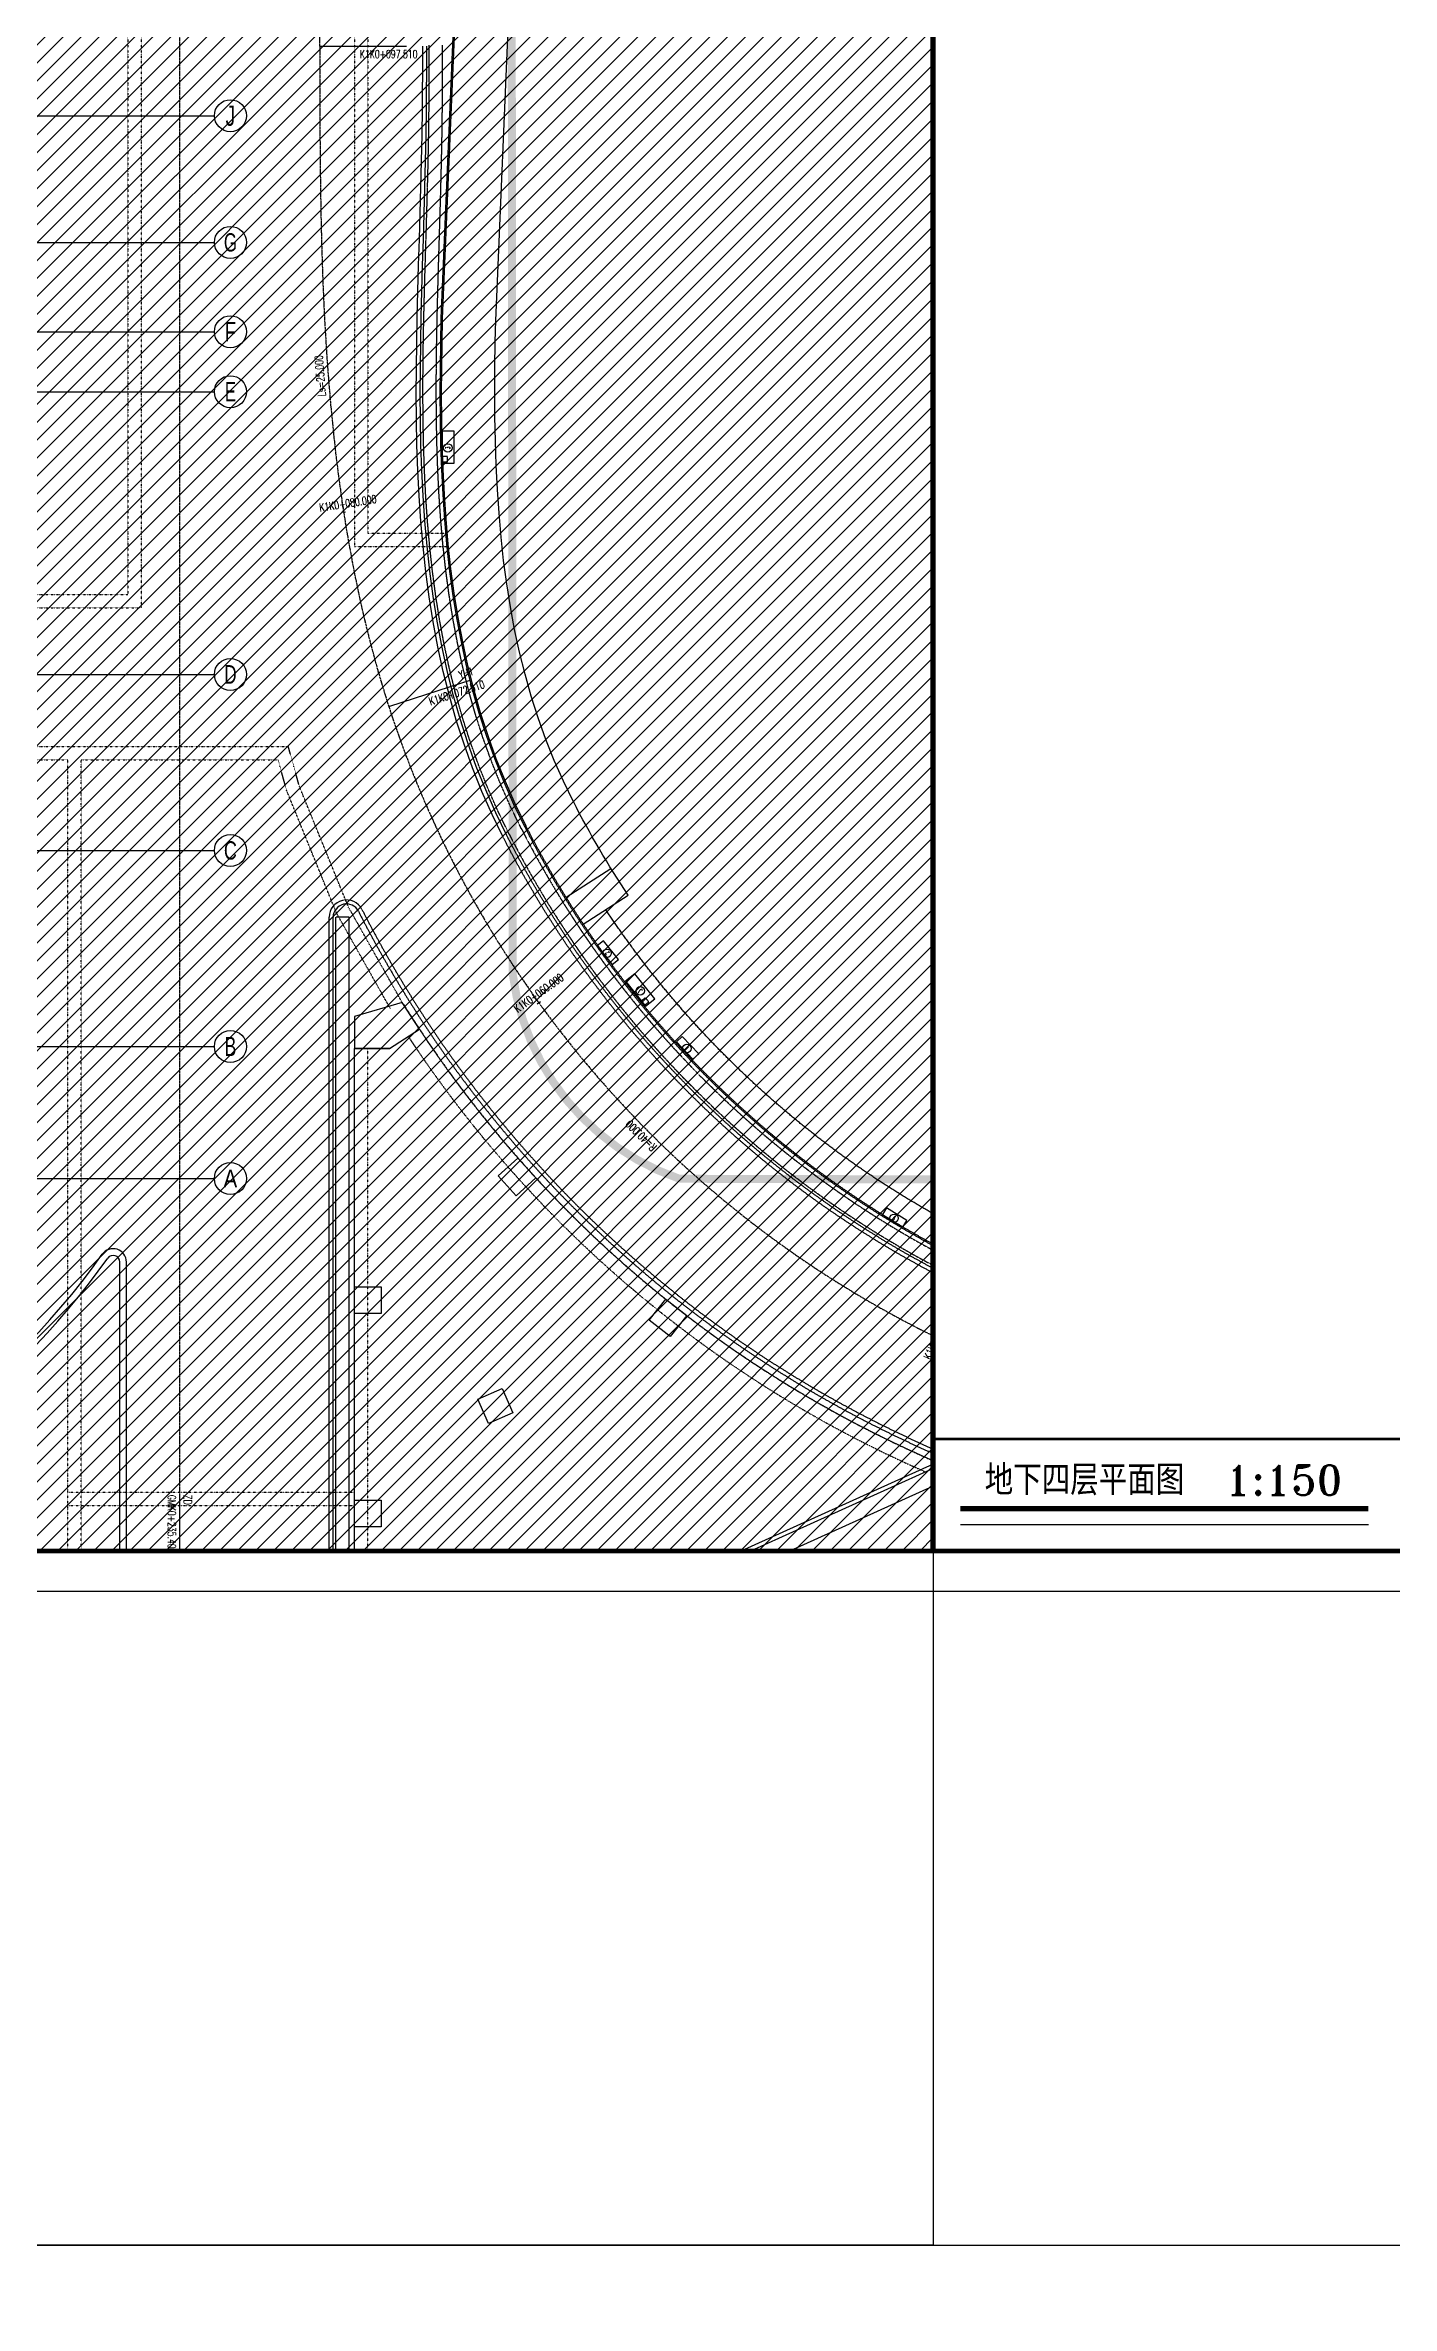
# Model space of a CAD drawing. Extents: x -12047294 to -5625356, y -1456591 to -622873.
# Drawn here: x -5712237 to -5661742, y -795493 to -710731 of the extents above; entities that cross this region are included whole.
import ezdxf
from ezdxf.enums import TextEntityAlignment as Align
from ezdxf.xclip import XClip

# ---------------------------------------------------------------- set-up
doc = ezdxf.new("R2010")
doc.units = 0
doc.header["$LTSCALE"] = 10
doc.header["$MEASUREMENT"] = 0
doc.header["$XCLIPFRAME"] = 2
for name, pattern in [('CONTINOUS', [0]), ('DASH', [0.35, 0.25, -0.1]), ('DASHDOT', [1, 0.5, -0.25, 0, -0.25]), ('DIVIDE2', [0.625, 0.25, -0.125, 0, -0.125, 0, -0.125]), ('DOTE', [2.42, 2, -0.2, 0.02, -0.2])]:
    doc.linetypes.add(name, pattern=pattern)
for name, color, linetype in [('A-CENTER-LINE_道路中心线_', 1, 'DOTE'), ('A-DECORATIVE_装饰板_', 191, 'Continuous'), ('A-DIMAXIS', 3, 'Continuous'), ('A-DITCH_路边沟_', 154, 'Continuous'), ('A-LINE_车行道边线_', 6, 'Continuous'), ('A-STRUCTURE_结构线_', 40, 'CONTINOUS'), ('A-TEXTROOM-报建', 210, 'Continuous'), ('A-检修带', 152, 'DASH'), ('A-风道', 150, 'DASH'), ('AXIS_TEXT', 7, 'Continuous'), ('A用地红线', 10, 'Continuous'), ('CX-7消防模块箱', 51, 'Continuous'), ('CX-疏散标志指示牌', 120, 'DASH'), ('DOTE', 9, 'DOTE'), ('S-1灭火器', 4, 'Continuous'), ('S-2消火栓', 6, 'Continuous'), ('S-3泡沫水喷雾', 1, 'Continuous'), ('图框', 7, 'Continuous'), ('桩号_K1', 2, 'Continuous'), ('特征点_GM', 2, 'Continuous'), ('特征点_K1', 2, 'Continuous'), ('设计参数_K1', 2, 'Continuous')]:
    doc.layers.add(name, color=color, linetype=linetype)
doc.styles.add('_TCH_AXIS', font='tjromand.shx', dxfattribs={"bigfont": 'tjhts.shx'})
doc.styles.add('COMPLEX', font='COMPLEX')
doc.styles.add('EICAD', font='simplex.shx', dxfattribs={"width": 0.707, "height": 2, "bigfont": 'tjkts.shx'})
doc.styles.add('SMEDI', font='simplex.shx', dxfattribs={"width": 0.75, "bigfont": 'tjhts.shx'})
doc.styles.add('TKZ1_tjhts.shx', font='tjromant.shx', dxfattribs={"bigfont": 'tjhts.shx'})

# ---------------------------------------------------------------- blocks, each defined once
blk = doc.blocks.new('fdfDASFDF#$#R$Rv44')
at = {"layer": '图框'}
for points, const_width, elevation in [([(-5955587, -644044), (-5955587, -767194)], 200, -100), ([(-5955587, -762994), (-5937540, -762994)], 100, -200)]:
    blk.add_lwpolyline(points, dxfattribs=dict(at, const_width=const_width, elevation=elevation))
blk = doc.blocks.new('灭火器')
at = {"layer": 'S-1灭火器'}
blk.add_lwpolyline([(-450, 0), (450, 0), (450, 300), (-450, 300)], close=True, dxfattribs=at)
blk.add_circle((1, 186), 158, dxfattribs=at)
at = {"layer": 'S-1灭火器', "style": 'SMEDI', "width": 1.928571}
blk.add_text('1', height=180, dxfattribs=at).set_placement((-27, 96), (30, 96), align=Align.FIT)
blk = doc.blocks.new('消火栓')
at = {"layer": 'S-2消火栓'}
blk.add_lwpolyline([(-450, 0), (450, 0), (450, 300), (-450, 300)], close=True, dxfattribs=at)
blk.add_circle((1, 186), 158, dxfattribs=at)
at = {"layer": 'S-2消火栓', "style": 'SMEDI', "width": 1.071429}
blk.add_text('2', height=169, dxfattribs=at).set_placement((-41, 102), (44, 102), align=Align.FIT)
blk = doc.blocks.new('水喷雾')
at = {"layer": 'CX-疏散标志指示牌'}
blk.add_lwpolyline([(-550, 450), (-550, 250), (-350, 250), (-350, 450), (-550, 450)], dxfattribs=at)
at = {"layer": 'S-3泡沫水喷雾'}
blk.add_lwpolyline([(-600, 0), (600, 0), (600, 450), (-600, 450)], close=True, dxfattribs=at)
blk.add_circle((-27, 241), 158, dxfattribs=at)
at = {"layer": 'S-3泡沫水喷雾', "style": 'SMEDI', "width": 1.071429}
blk.add_text('3', height=169, dxfattribs=at).set_placement((-69, 157), (15, 157), align=Align.FIT)
blk = doc.blocks.new('FDFe23wdwd3234')
at = {"layer": 'A-CENTER-LINE_道路中心线_', "color": 156, "ltscale": 5}
for p, q in [((82699.28, -42119.595), (82699.28, 51891.651)), ((87949.28, 42608.042), (87949.28, 51384.678))]:
    blk.add_line(p, q, dxfattribs=at)
at = {"layer": 'A-CENTER-LINE_道路中心线_', "color": 156, "ltscale": 5, "flags": 128}
blk.add_lwpolyline([(87949.28, 42608.042), (87949.28, 42469.154), (87949.283, 42330.265), (87949.292, 42191.376), (87949.308, 42052.487), (87949.336, 41913.598), (87949.376, 41774.709), (87949.433, 41635.82), (87949.508, 41496.931), (87949.605, 41358.043), (87949.726, 41219.154), (87949.874, 41080.265), (87950.051, 40941.376), (87950.261, 40802.487), (87950.505, 40663.599), (87950.787, 40524.71), (87951.109, 40385.822), (87951.474, 40246.933), (87951.884, 40108.045), (87952.342, 39969.157), (87952.852, 39830.269), (87953.415, 39691.381), (87954.034, 39552.494), (87954.713, 39413.606), (87955.453, 39274.719), (87956.257, 39135.833), (87957.128, 38996.947), (87958.069, 38858.061), (87959.082, 38719.176), (87960.17, 38580.291), (87961.336, 38441.407), (87962.582, 38302.524), (87963.912, 38163.641), (87965.327, 38024.76), (87966.83, 37885.879), (87968.425, 37746.999), (87970.113, 37608.121), (87971.898, 37469.243), (87973.781, 37330.367), (87975.767, 37191.492), (87977.857, 37052.619), (87980.054, 36913.748), (87982.362, 36774.878), (87984.781, 36636.01), (87987.316, 36497.144), (87989.969, 36358.281), (87992.742, 36219.42), (87995.638, 36080.561), (87998.661, 35941.705), (88001.812, 35802.852), (88005.094, 35664.002), (88008.51, 35525.155), (88012.062, 35386.311), (88015.754, 35247.472), (88019.588, 35108.636), (88023.567, 34969.804), (88027.693, 34830.976), (88031.968, 34692.153), (88036.397, 34553.335), (88040.98, 34414.522), (88045.722, 34275.714), (88050.624, 34136.911), (88055.69, 33998.115), (88060.922, 33859.325), (88066.322, 33720.541), (88071.894, 33581.764), (88077.639, 33442.994), (88083.562, 33304.231), (88089.663, 33165.476), (88095.947, 33026.73), (88102.415, 32887.992), (88109.071, 32749.262), (88115.917, 32610.542), (88122.955, 32471.832), (88130.189, 32333.131), (88137.62, 32194.441), (88145.252, 32055.762), (88153.088, 31917.095), (88161.13, 31778.439), (88169.38, 31639.795), (88177.841, 31501.164), (88186.517, 31362.547), (88195.408, 31223.943), (88204.52, 31085.353), (88213.853, 30946.778), (88223.41, 30808.218), (88233.195, 30669.675), (88243.21, 30531.147), (88253.457, 30392.637), (88263.939, 30254.144), (88274.659, 30115.67), (88285.619, 29977.214), (88296.822, 29838.778), (88308.271, 29700.361), (88319.969, 29561.966), (88331.917, 29423.592), (88344.119, 29285.24), (88356.576, 29146.911), (88369.293, 29008.606), (88382.271, 28870.325), (88395.514, 28732.068), (88409.023, 28593.838), (88422.801, 28455.634), (88436.851, 28317.458), (88451.176, 28179.31), (88465.777, 28041.191), (88480.659, 27903.101), (88495.823, 27765.043), (88511.271, 27627.016), (88527.008, 27489.021), (88543.034, 27351.06), (88559.353, 27213.133), (88575.967, 27075.242), (88592.88, 26937.386), (88610.092, 26799.568), (88627.608, 26661.788), (88645.429, 26524.048), (88663.559, 26386.347), (88681.999, 26248.688), (88700.753, 26111.071), (88719.822, 25973.497), (88739.21, 25835.968), (88758.919, 25698.485), (88778.951, 25561.048), (88799.309, 25423.66), (88819.996, 25286.32), (88841.014, 25149.031), (88862.366, 25011.793), (88884.053, 24874.608), (88906.08, 24737.477), (88928.447, 24600.401), (88951.158, 24463.381), (88974.216, 24326.42), (88997.622, 24189.517), (89021.379, 24052.675), (89045.49, 23915.895), (89069.957, 23779.179), (89094.783, 23642.526), (89119.969, 23505.94), (89145.519, 23369.422), (89171.436, 23232.972), (89197.72, 23096.593), (89224.375, 22960.286), (89251.404, 22824.053), (89278.808, 22687.894), (89306.591, 22551.813), (89334.754, 22415.809), (89363.3, 22279.885), (89392.231, 22144.043), (89421.55, 22008.284), (89451.259, 21872.61), (89481.36, 21737.022), (89511.856, 21601.523), (89542.75, 21466.114), (89574.043, 21330.796), (89605.737, 21195.572), (89637.836, 21060.443), (89670.342, 20925.412), (89703.256, 20790.479), (89736.581, 20655.648), (89770.32, 20520.919), (89804.474, 20386.295), (89839.047, 20251.778), (89874.039, 20117.37), (89909.454, 19983.072), (89945.294, 19848.887), (89981.56, 19714.816), (90018.256, 19580.863), (90055.383, 19447.028), (90092.943, 19313.315), (90130.94, 19179.724), (90169.374, 19046.259), (90208.248, 18912.922), (90247.564, 18779.714), (90287.325, 18646.638), (90327.532, 18513.696), (90368.188, 18380.891), (90409.294, 18248.225), (90450.853, 18115.699), (90492.867, 17983.318), (90535.337, 17851.082)], dxfattribs=at)
at = {"layer": 'A-CENTER-LINE_道路中心线_', "color": 156, "ltscale": 5}
blk.add_arc((128598.055, 30148.622), 40000, 197.90493113, 252.09506887, dxfattribs=at)
at = {"layer": 'A-DECORATIVE_装饰板_', "color": 156}
blk.add_line((92500.039, 32401.958), (93349.325, 52317.001), dxfattribs=at)
for points in [[(95637.837, 13336.907), (95231.032, 14173.191), (94860.529, 15011.386), (94520.091, 15862.559), (94209.533, 16725.222), (93928.592, 17597.939), (93676.925, 18479.355), (93453.867, 19368.91), (93257.847, 20267.381), (93087.489, 21173.857), (92941.415, 22087.326), (92818.187, 23006.924), (92716.318, 23931.925), (92634.284, 24861.729), (92570.526, 25795.861), (92523.461, 26733.955), (92491.484, 27675.748), (92472.973, 28621.072), (92466.293, 29569.838), (92469.796, 30522.035), (92481.825, 31477.712), (92500.004, 32400.855)], [(111288.614, -10412.347), (97503.473, -16631.871)]]:
    blk.add_lwpolyline(points, dxfattribs=at)
blk.add_lwpolyline([(123771.334, -6597.355), (123589.047, -6569.215), (122658.365, -6408.339), (121733.855, -6230.377), (120816.025, -6034.589), (119905.431, -5820.258), (119002.678, -5586.7), (118108.424, -5333.261), (117205.571, -5053.811, -0.199203449), (95631.638, 13349.357, -0.199203449)], format="xyb", dxfattribs=at)
at = {"layer": 'A-DITCH_路边沟_', "color": 156}
for points in [[(91799.28, 42608.055), (91799.28, 42469.166), (91799.283, 42330.351), (91799.292, 42191.611), (91799.308, 42052.945), (91799.335, 41914.353), (91799.376, 41775.835), (91799.433, 41637.392), (91799.508, 41499.023), (91799.604, 41360.728), (91799.692, 41260.445)], [(94828.512, 12943.216), (94414.513, 13794.288), (94030.86, 14662.232), (93678.616, 15542.925), (93357.534, 16434.821), (93067.294, 17336.424), (92807.502, 18246.294), (92577.513, 19163.49), (92375.745, 20088.308), (92200.713, 21019.656), (92050.904, 21956.481), (91924.754, 22897.882), (91820.658, 23843.106), (91736.981, 24791.531), (91672.063, 25742.666), (91624.227, 26696.134), (91591.783, 27651.667), (91573.035, 28609.093), (91566.281, 29568.325), (91569.817, 30529.355), (91581.937, 31492.236), (91600.937, 32457.078), (91625.111, 33424.036), (91652.755, 34393.295), (91682.163, 35365.068), (91711.627, 36339.57), (91739.435, 37317.032), (91763.872, 38297.666), (91783.214, 39281.668), (91795.733, 40269.202), (91799.693, 41261.174)], [(88299.28, -39944.361), (88299.28, 9944.054)]]:
    blk.add_lwpolyline(points, dxfattribs=at)
for points in [[(123771.334, -7508.017), (123443.73, -7457.442), (122496.641, -7293.73), (121554.897, -7112.452), (120619.022, -6912.814), (119689.592, -6694.05), (118767.234, -6455.419), (117852.63, -6196.213), (116933.979, -5911.873, -0.199243263), (94829.752, 12940.726, -0.199243263)], [(89528.419, 10239.177, 0.788316077), (88299.28, 9944.054, 0.788316077)], [(89528.419, 10239.177, 0.17620097), (111446.792, -10207.996, 0.17620097)]]:
    blk.add_lwpolyline(points, format="xyb", dxfattribs=at)
at = {"layer": 'A-LINE_车行道边线_', "color": 156}
for points in [[(91949.28, 42608.055), (91949.28, 42469.166), (91949.283, 42330.355), (91949.292, 42191.62), (91949.308, 42052.963), (91949.335, 41914.382), (91949.376, 41775.879), (91949.433, 41637.453), (91949.508, 41499.105), (91949.604, 41360.833), (91949.692, 41260.576)], [(94963.4, 13008.831), (94550.6, 13857.439), (94169.138, 14720.424), (93818.861, 15596.198), (93499.534, 16483.221), (93210.843, 17380.009), (92952.406, 18285.137), (92723.572, 19197.727), (92522.762, 20118.153), (92348.509, 21045.356), (92199.323, 21978.288), (92073.66, 22916.056), (91969.935, 23857.909), (91886.532, 24803.231), (91821.807, 25751.531), (91774.099, 26702.437), (91741.734, 27655.68), (91723.025, 28611.089), (91716.283, 29568.577), (91719.813, 30528.135), (91731.918, 31489.815), (91750.9, 32453.727), (91775.058, 33420.023), (91802.691, 34388.888), (91832.095, 35360.531), (91861.563, 36335.171), (91889.382, 37313.031), (91913.835, 38294.324), (91933.196, 39279.243), (91945.729, 40267.952), (91949.692, 41260.575)], [(88449.28, -39944.361), (88449.28, 9944.054)], [(89249.28, -19908.065), (89249.28, 5025.349)], [(80449.28, -27017.208), (80449.28, -2983.099)], [(80699.28, -27017.208), (80699.28, -2983.099)]]:
    blk.add_lwpolyline(points, dxfattribs=at)
for points in [[(123771.334, -7356.24), (123467.95, -7309.404), (122523.595, -7146.165), (121584.723, -6965.439), (120651.856, -6766.443), (119725.565, -6548.418), (118806.474, -6310.633), (117895.263, -6052.388), (116979.24, -5768.861, -0.199236726), (94963.4, 13008.831)], [(89394.772, 10171.071, 0.788316077), (88449.28, 9944.054)], [(89394.772, 10171.071, 0.17620097), (111388.122, -10346.046)], [(91091.339, 6668.657, 0.153590753), (111290.338, -10576.13)], [(80699.28, -2983.099, 0.730988507), (79791.385, -2693.925)], [(63577.884, -13704.227, 0.180701172), (79791.385, -2693.925)], [(64604.403, -13693.197, 0.171575557), (79995.332, -2838.512)], [(80449.28, -2983.099, 0.730988507), (79995.332, -2838.512, 0.730988507)]]:
    blk.add_lwpolyline(points, format="xyb", dxfattribs=at)
at = {"layer": 'A-STRUCTURE_结构线_', "color": 156}
for p, q in [((92549.993, 32399.827), (93399.279, 52314.871)), ((94545.954, 32314.436), (95401.107, 52314.871)), ((97182.69, 10696.7), (98866.082, 11777.236)), ((97830.9, 9686.837), (99514.292, 10767.373)), ((90568.654, 5025.349), (91686.896, 5743.126)), ((90568.654, 5025.349), (89249.28, 5025.349)), ((111290.338, -10576.117), (97565.161, -16768.598)), ((111290.338, -10576.13), (97565.165, -16768.608)), ((111298.493, -11230.679), (97811.915, -17315.51))]:
    blk.add_line(p, q, dxfattribs=at)
for points in [[(95682.8, 13358.779), (95276.394, 14194.241), (94906.621, 15030.784), (94566.84, 15880.316), (94256.866, 16741.355), (93976.442, 17612.467), (93725.226, 18492.302), (93502.553, 19380.322), (93306.853, 20277.33), (93136.755, 21182.423), (92990.888, 22094.595), (92867.822, 23012.982), (92766.077, 23936.859), (92684.134, 24865.629), (92620.441, 25798.816), (92573.419, 26736.056), (92541.468, 27677.086), (92522.97, 28621.737), (92516.294, 29569.922), (92519.795, 30521.629), (92531.819, 31476.905), (92549.994, 32399.871)], [(97474.82, 14246.656), (97086.967, 15044.243), (96743.302, 15822.522), (96427.337, 16613.91), (96138.968, 17417.021), (95878.014, 18230.51), (95644.197, 19053.169), (95436.765, 19885.194), (95254.028, 20728.616), (95094.813, 21582.802), (94957.987, 22446.815), (94842.339, 23319.857), (94746.6, 24201.253), (94669.446, 25090.446), (94609.506, 25986.99), (94565.368, 26890.539), (94535.586, 27800.846), (94518.678, 28717.747), (94513.137, 29641.156), (94517.427, 30571.057), (94529.986, 31507.492), (94546.908, 32336.743)], [(89249.28, 5025.349), (90568.654, 5025.349), (91685.85, 5742.455), (91037.64, 6752.318), (89249.28, 6225.349), (89249.28, 5025.349)]]:
    blk.add_lwpolyline(points, dxfattribs=at)
for points in [[(99514.239, 10767.339, -0.029139727), (97458.156, 14280.127, -0.19910709)], [(123771.334, -6546.763), (123597.12, -6519.869), (122667.35, -6359.15), (121743.797, -6181.373), (120826.969, -5985.799), (119917.422, -5771.714), (119015.758, -5538.438), (118122.635, -5285.319), (117220.661, -5006.141, -0.199201194), (95676.187, 13372.058)], [(122492.056, -5307), (121942.689, -5201.251), (121045.911, -5009.953), (120157.292, -4800.795), (119277.412, -4573.154), (118406.899, -4326.443), (117522.561, -4052.724, -0.169157195), (98672.62, 10227.12, -0.199155123)]]:
    blk.add_lwpolyline(points, format="xyb", dxfattribs=at)
for points in [[(94637.726, 244.589), (95380.309, 914.343), (96050.063, 171.76), (95307.48, -497.994)], [(89249.28, -3908.065), (90249.28, -3908.065), (90249.28, -4908.065), (89249.28, -4908.065)], [(100303.876, -5164.204), (100920.749, -4377.141), (101707.812, -4994.013), (101090.94, -5781.077)], [(93874.717, -8119.141), (94792.895, -7722.974), (95189.062, -8641.153), (94270.883, -9037.32)], [(89249.28, -11908.065), (90249.28, -11908.065), (90249.28, -12908.065), (89249.28, -12908.065)]]:
    blk.add_lwpolyline(points, close=True, dxfattribs=at)
at = {"layer": 'A-检修带', "color": 156}
for p, q in [((92049.69, 41259.961), (92049.28, 42642.338)), ((92549.69, 41260.11), (92549.28, 42642.486)), ((89049.28, 9944.054), (88549.28, 9944.054))]:
    blk.add_line(p, q, dxfattribs=at)
for points in [[(95053.325, 13052.575), (94641.324, 13899.539), (94261.324, 14759.219), (93912.359, 15631.712), (93594.2, 16515.488), (93306.543, 17409.067), (93049.008, 18311.033), (92820.944, 19220.551), (92620.773, 20138.05), (92447.04, 21062.489), (92298.268, 21992.827), (92172.93, 22928.172), (92069.453, 23867.778), (91986.232, 24811.031), (91921.636, 25757.442), (91874.014, 26706.64), (91841.7, 27658.356), (91823.018, 28612.42), (91816.284, 29568.746), (91819.811, 30527.321), (91831.906, 31488.201), (91850.875, 32451.493), (91875.022, 33417.348), (91902.648, 34385.95), (91932.049, 35357.506), (91961.52, 36332.238), (91989.347, 37310.364), (92013.81, 38292.095), (92033.183, 39277.626), (92045.727, 40267.119), (92049.691, 41260.176)], [(95502.95, 13271.292), (95094.946, 14110.041), (94722.251, 14953.194), (94379.845, 15809.287), (94067.533, 16676.822), (93785.042, 17554.353), (93532.021, 18440.511), (93307.808, 19334.673), (93110.83, 20237.535), (92939.693, 21148.156), (92792.997, 22065.518), (92669.281, 22988.751), (92567.042, 23917.122), (92484.734, 24850.03), (92420.782, 25786.995), (92373.589, 26727.651), (92341.534, 27671.735), (92322.984, 28619.075), (92316.291, 29569.586), (92319.799, 30523.255), (92331.844, 31480.133), (92350.752, 32440.323), (92374.844, 33403.972), (92402.432, 34371.261), (92431.82, 35342.382), (92461.305, 36317.574), (92489.169, 37297.026), (92513.688, 38280.954), (92533.121, 39269.544), (92545.714, 40262.952), (92549.687, 41258.18)], [(88549.28, -39944.361), (88549.28, 9944.054)], [(89049.28, -39944.361), (89049.28, 9944.054)]]:
    blk.add_lwpolyline(points, dxfattribs=at)
for points in [[(123771.334, -7254.291), (123484.153, -7209.957), (122541.622, -7047.033), (121604.665, -6866.676), (120673.802, -6668.107), (119749.604, -6450.575), (118832.692, -6213.353), (117923.742, -5955.749), (117009.472, -5672.765, -0.199232346), (95052.556, 13054.99, -0.199232346)], [(123771.334, -6748.368), (123564.885, -6716.498), (122631.468, -6555.149), (121704.086, -6376.635), (120783.248, -6180.205), (119869.515, -5965.135), (118963.495, -5730.732), (118065.849, -5476.331), (117160.358, -5196.065, -0.199210185), (95498.048, 13282.007, -0.199210185)]]:
    blk.add_lwpolyline(points, format="xyb", dxfattribs=at)
at = {"layer": 'A-风道', "color": 156, "linetype": 'DIVIDE2'}
for p, q in [((80749.28, 52314.871), (80749.28, 22049.871)), ((81249.28, 52314.871), (81249.28, 21549.871)), ((89249.28, 52314.871), (89249.28, 23849.871)), ((89749.28, 52314.871), (89749.28, 24349.871)), ((89249.28, 23849.871), (92773.004, 23849.871)), ((89749.28, 24349.871), (92726.19, 24349.871)), ((76699.28, 22049.871), (80749.28, 22049.871)), ((76699.28, 21549.871), (81249.28, 21549.871)), ((76699.28, 16350.046), (86767.827, 16350.046)), ((76699.28, 16349.871), (78999.28, 16349.871)), ((76699.28, 15850.046), (78499.28, 15850.046)), ((76699.28, 15849.871), (78499.28, 15849.871)), ((78999.28, 15850.046), (86387.644, 15850.046)), ((89249.28, -19908.065), (89249.28, 5025.349)), ((89749.28, -19908.065), (89749.28, 5025.349))]:
    blk.add_line(p, q, dxfattribs=at)
for points in [[(91037.64, 6752.493), (89024.944, 10325.34), (87182.876, 14853.806), (86767.827, 16350.046)], [(90602.007, 6507.087), (88573.745, 10107.566), (86708.813, 14692.241), (86387.644, 15850.046)], [(78499.28, -42119.595), (78499.28, 13499.89)], [(78499.28, -42119.595), (78499.28, 13499.89)], [(78999.28, -42119.595), (78999.28, 13500.919)], [(78999.28, -42119.595), (78999.28, 13500.919)], [(89249.28, -11630.901), (78499.28, -11630.901)], [(89249.28, -12130.901), (78499.28, -12130.901)]]:
    blk.add_lwpolyline(points, dxfattribs=at)
for points in [[(78499.28, 13499.144, 0.000008654), (78499.28, 13499.89), (78499.28, 15849.871)], [(78499.28, 13499.144, 0.000008654), (78499.28, 13499.89), (78499.28, 15849.871)], [(78999.28, 13499.136, 0.000008654), (78999.28, 13499.899), (78999.28, 15850.046)], [(78999.28, 13499.136, 0.000008654), (78999.28, 13499.899), (78999.28, 15850.046)], [(91266.076, 5473.01, 0.144651168), (110673.18, -10854.565)], [(91266.076, 5473.01, 0.144651168), (110673.18, -10854.565)], [(91686.896, 5743.126, 0.147232153), (111290.338, -10576.13)], [(91686.896, 5743.126, 0.147232153), (111290.338, -10576.13)]]:
    blk.add_lwpolyline(points, format="xyb", dxfattribs=at)
at = {"layer": 'CX-7消防模块箱', "color": 156, "elevation": 7581.807}
blk.add_lwpolyline([(109965.941, -1422.184), (109202.891, -944.948), (109043.812, -1199.298), (109806.863, -1676.534)], close=True, dxfattribs=at)
at = {"layer": 'CX-7消防模块箱', "color": 156}
blk.add_circle((109484.5, -1340.618, 7581.807), 157.5, dxfattribs=at)
at = {"layer": '桩号_K1', "color": 156, "linetype": 'Continuous'}
for points in [[(88768.424, 25127.588), (88916.665, 25150.494)], [(96104.627, 6692.639), (96226.249, 6780.434)]]:
    blk.add_lwpolyline(points, dxfattribs=at)
at = {"layer": '特征点_GM', "color": 156, "linetype": 'Continuous'}
blk.add_lwpolyline([(82699.266, -15000.144), (82699.266, -13500.144), (82699.266, -11712.444)], dxfattribs=at)
at = {"layer": '特征点_K1', "color": 156, "linetype": 'Continuous'}
for points in [[(87949.266, 42608.052), (89449.266, 42608.052), (91199.091, 42608.052)], [(90535.324, 17851.092), (91962.675, 18312.249), (93627.753, 18850.213)]]:
    blk.add_lwpolyline(points, dxfattribs=at)
at = {"layer": 'S-1灭火器', "color": 156, "extrusion": (0.001271, 0.001006, 0.999999), "rotation": 133.5320195600133}
blk.add_blockref('灭火器', (101838.241, 5144.099, 7787.868), dxfattribs=at)
at = {"layer": 'S-2消火栓', "color": 156, "extrusion": (0.001271, 0.001006, 0.999999), "rotation": 128.6891066707923}
blk.add_blockref('消火栓', (98858.953, 8702.683, 7787.868), dxfattribs=at)
at = {"layer": 'S-3泡沫水喷雾', "color": 156, "rotation": 90.00000003799609}
blk.add_blockref('水喷雾', (92992.177, 27569.099, 7902.752), dxfattribs=at)
at = {"layer": 'S-3泡沫水喷雾', "color": 156, "extrusion": (0.001271, 0.001006, 0.999999), "rotation": 128.6891066707923}
blk.add_blockref('水喷雾', (100127.921, 7348.808, 7787.868), dxfattribs=at)
at = {"layer": 'CX-7消防模块箱', "color": 156, "style": 'SMEDI', "width": 0.75}
blk.add_text('9', height=171.425, rotation=147.97682251, dxfattribs=at).set_placement((109563.69, -1289.05, 7581.807), (109496.211, -1246.847, 7581.807), align=Align.FIT)
at = {"layer": '桩号_K1', "color": 156, "style": 'EICAD', "width": 0.707}
for s, rotation, p in [('K1K0+080.000', 8.7835638, (87954.987, 25153.681)), ('K1K0+060.000', 35.82435474, (95368.25, 6346.07)), ('K1K0+040.000', 64.4722445, (110847.712, -6671.292))]:
    blk.add_text(s, height=300, rotation=rotation, dxfattribs=at).set_placement(p)
at = {"layer": '特征点_GM', "color": 156, "style": 'EICAD', "width": 0.707}
for s, p in [('GMK0+235.400', (82249.266, -11712.444)), ('ZD', (82849.266, -11712.444))]:
    blk.add_text(s, height=300, rotation=269.99999954, dxfattribs=at).set_placement(p)
at = {"layer": '特征点_K1', "color": 156, "style": 'EICAD', "width": 0.707}
for s, rotation, p in [('K1K0+097.510', 359.99999948, (89449.266, 42158.052)), ('K1K0+072.510', 17.90493058, (92101.023, 17884.044)), ('YH1', 17.90493058, (93221.231, 18876.506))]:
    blk.add_text(s, height=300, rotation=rotation, dxfattribs=at).set_placement(p)
at = {"layer": '设计参数_K1', "color": 156, "style": 'EICAD', "width": 0.707}
for s, rotation, p in [('Ls=25.000', 94.47623226, (88173.285, 29488.493)), ('R=40.000', 134.99999947, (100609.429, 1356.57))]:
    blk.add_text(s, height=300, rotation=rotation, dxfattribs=at).set_placement(p)
blk = doc.blocks.new('2015建筑类图框_A0')
at = {"const_width": 1.2}
blk.add_lwpolyline([(25, 831), (1179, 831), (1179, 10), (25, 10), (25, 831)], close=True, dxfattribs=at)
at = {"layer": '图框'}
blk.add_line((0, 0), (1189, 0), dxfattribs=at)
at = {"style": 'TKZ1_tjhts.shx', "flags": 1}
for tag, p in [('CLIENT', (1139, 392.88)), ('PROJETNAME', (1139, 295.72)), ('SHEETTITLE', (1139, 138.31))]:
    blk.add_attdef(tag, text='', height=5, dxfattribs=at).set_placement(p, align=Align.MIDDLE_CENTER)
at = {"style": 'TKZ1_tjhts.shx'}
for tag, height, p in [('SUB-PROJECT', 3.6, (1149, 282)), ('SPRONO', 3, (1168.85, 271.46)), ('DISLIN', 3.6, (1129.11, 125.02)), ('STAGE', 3.6, (1168.85, 124.59)), ('SHENO', 3, (1128.97, 114.1)), ('REV', 3, (1168.42, 115.09))]:
    blk.add_attdef(tag, text='', height=height, dxfattribs=at).set_placement(p, align=Align.MIDDLE_CENTER)
at = {"style": 'TKZ1_tjhts.shx', "width": 0.6}
blk.add_attdef('PRONO', text='', height=3, dxfattribs=at).set_placement((1129.12, 271.77), align=Align.MIDDLE_CENTER)
blk = doc.blocks.new('*U174')
at = {"layer": '图框'}
blk.add_blockref('2015建筑类图框_A0', (0, 0), dxfattribs=at)
blk = doc.blocks.new('_AXISO')
blk.add_circle((0, 0), 0.5)
at = {"layer": 'AXIS_TEXT', "style": 'COMPLEX', "width": 1.041667}
blk.add_attdef('A', text='', height=0.56, dxfattribs=at).set_placement((-0.25, -0.28), (0.25, -0.28), align=Align.FIT)

msp = doc.modelspace()

# ---------------------------------------------------------------- hatches: boundary and pattern name
at = {"layer": 'A-TEXTROOM-报建'}
h = msp.add_hatch(dxfattribs=at)
h.set_pattern_fill('ANSI31', color=156, scale=300)
h.set_pattern_definition([(45, (6459.6, 7e-09), (-336.759605, 336.759605), [])])
edge = h.paths.add_edge_path(flags=16)
edge.add_arc((-5789890.1, -733372.9), 19800.3, 180.000017, 210.331824)
edge.add_line((-5806980, -743372.1), (-5798690.9, -743375))
edge.add_arc((-5798679.1, -768354), 24979, 71.829588, 90.02715, ccw=False)
edge.add_arc((-5798679.1, -768354), 24979, 46.406362, 71.829588, ccw=False)
edge.add_arc((-5761511.4, -729209.4), 29000, 226.550729, 235.723444)
edge.add_line((-5777843.9, -753173), (-5734626.5, -753172.4))
edge.add_line((-5734626.5, -753172.4), (-5734626.6, -742573))
edge.add_line((-5734626.6, -742573), (-5724090.3, -742573.2))
edge.add_line((-5724090.3, -742573.2), (-5724090.3, -706873))
edge.add_line((-5724090.3, -706873), (-5715090.4, -706873))
edge.add_line((-5715090.4, -706873), (-5715090.4, -697848.9))
edge.add_arc((-5806750.6, -701974.8), 91753, 2.577338, 4.963321)
edge.add_arc((-5757072.8, -697881.8), 41908, 5.264521, 17.986102)
edge.add_arc((-5817479.3, -718426.1), 105710, 18.467251, 21.437185)
edge.add_arc((-5747882, -689052.2), 30252, 17.826219, 40.559048)
edge.add_arc((-5746701.1, -686704.3), 27846.7, 38.468297, 72.820754)
edge.add_arc((-5793741.7, -821555.8), 170652.4, 71.1042, 72.756978)
edge.add_line((-5743156, -658573.2), (-5782091.3, -658573.2))
edge.add_line((-5782091.3, -658573.2), (-5782091.3, -664172.9))
edge.add_line((-5782091.3, -664172.9), (-5804290.4, -664172.9))
edge.add_line((-5804290.4, -664172.9), (-5804290.4, -680572.8))
edge.add_line((-5804290.4, -680572.8), (-5809690.4, -680572.8))
edge.add_line((-5809690.4, -680572.8), (-5809690.4, -733372.9))
h.paths.add_polyline_path([(-5821993.3, -644043.7), (-5678940.3, -644043.7), (-5678940.3, -767193.7), (-5821993.3, -767193.7)])

# ---------------------------------------------------------------- linework, layer by layer
at = {"layer": 'A-DIMAXIS'}
for p, q in [((-5711892.7, -713373.4), (-5705892.7, -713373.4)), ((-5711892.7, -718123.4), (-5705892.7, -718123.4)), ((-5711892.7, -721473.4), (-5705892.7, -721473.4)), ((-5711892.7, -723723.4), (-5705892.7, -723723.4)), ((-5711892.7, -734323.4), (-5705892.7, -734323.4)), ((-5711892.7, -740923.4), (-5705892.7, -740923.4)), ((-5711892.7, -748273.4), (-5705892.7, -748273.4)), ((-5711892.7, -753223.4), (-5705892.7, -753223.4))]:
    msp.add_line(p, q, dxfattribs=at)
at = {"layer": 'A-TEXTROOM-报建', "color": 156, "elevation": -200}
msp.add_lwpolyline([(-5821993.3, -644043.7), (-5678940.3, -644043.7), (-5678940.3, -767193.7), (-5821993.3, -767193.7)], close=True, dxfattribs=at)
at = {"layer": 'A用地红线', "color": 14, "linetype": 'DASHDOT', "ltscale": 3, "const_width": 300, "elevation": -100}
msp.add_lwpolyline([(-5678940.3, -658901.2), (-5683936.4, -658937.7, 0.3949351), (-5694783.1, -669084.3), (-5694706.8, -745564, 0.2860921), (-5688457.1, -753234.5), (-5678940.3, -753257.5)], format="xyb", dxfattribs=at)
at = {"layer": 'Defpoints', "color": 251, "elevation": -100}
for points in [[(-5866043, -793223.5), (-5625356.1, -793223.5), (-5625356.1, -623023.5), (-5866043, -623023.5)], [(-5849440.3, -623023.5), (-5678940.3, -623023.5), (-5678940.3, -793223.5), (-5849440.3, -793223.5)]]:
    msp.add_lwpolyline(points, close=True, dxfattribs=at)
at = {"layer": 'DOTE', "linetype": 'DOTE'}
for p, q in [((-5812892.3, -713373.4), (-5711892.7, -713373.4)), ((-5812892.3, -721473.4), (-5711892.7, -721473.4))]:
    msp.add_line(p, q, dxfattribs=at)
at = {"layer": 'DOTE'}
for p, q in [((-5732989.7, -718123.4), (-5711892.7, -718123.4)), ((-5812892.3, -723723.4), (-5711892.7, -723723.4)), ((-5812892.3, -734323.4), (-5711892.7, -734323.4)), ((-5812892.3, -740923.4), (-5711892.7, -740923.4)), ((-5812892.3, -748273.4), (-5711892.7, -748273.4)), ((-5812892.3, -753223.4), (-5711892.7, -753223.4))]:
    msp.add_line(p, q, dxfattribs=at)
at = {"layer": '图框', "const_width": 200, "elevation": -100}
msp.add_lwpolyline([(-5677915.2, -765598.8), (-5662616.1, -765598.8)], dxfattribs=at)
at = {"layer": '图框', "elevation": -100}
msp.add_lwpolyline([(-5677915.2, -766198.8), (-5662616.1, -766198.8)], dxfattribs=at)

# ---------------------------------------------------------------- block references
ref = msp.add_blockref('FDFe23wdwd3234', (-5789889.7, -753373.4, -100))
XClip(ref).set_block_clipping_path([(-32103.6271261964, -13820.2654429288), (110949.3835978871, 109329.7345570714)])
at = {"layer": 'A-DIMAXIS'}
ref = msp.add_blockref('_AXISO', (-5705292.7, -713373.4), dxfattribs=dict(at, xscale=1200, yscale=1200, zscale=1200))
ref.add_attrib('A', 'J', dxfattribs={"height": 758.4, "style": '_TCH_AXIS'}).set_placement((-5705473.3, -713752.6), (-5705112.2, -713752.6), align=Align.FIT)
ref = msp.add_blockref('_AXISO', (-5705292.7, -718123.4), dxfattribs=dict(at, xscale=1200, yscale=1200, zscale=1200))
ref.add_attrib('A', 'G', dxfattribs={"height": 683.5, "style": '_TCH_AXIS'}).set_placement((-5705536.9, -718465.2), (-5705048.6, -718465.2), align=Align.FIT)
ref = msp.add_blockref('_AXISO', (-5705292.7, -721473.4), dxfattribs=dict(at, xscale=1200, yscale=1200, zscale=1200))
ref.add_attrib('A', 'F', dxfattribs={"height": 729.3, "style": '_TCH_AXIS', "width": 0.923077}).set_placement((-5705501.1, -721838.1), (-5705084.4, -721838.1), align=Align.FIT)
ref = msp.add_blockref('_AXISO', (-5705292.7, -723723.4), dxfattribs=dict(at, xscale=1200, yscale=1200, zscale=1200))
ref.add_attrib('A', 'E', dxfattribs={"height": 729.3, "style": '_TCH_AXIS', "width": 0.923077}).set_placement((-5705501.1, -724088.1), (-5705084.4, -724088.1), align=Align.FIT)
ref = msp.add_blockref('_AXISO', (-5705292.7, -734323.4), dxfattribs=dict(at, xscale=1200, yscale=1200, zscale=1200))
ref.add_attrib('A', 'D', dxfattribs={"height": 698.9, "style": '_TCH_AXIS'}).set_placement((-5705525.7, -734672.9), (-5705059.8, -734672.9), align=Align.FIT)
ref = msp.add_blockref('_AXISO', (-5705292.7, -740923.4), dxfattribs=dict(at, xscale=1200, yscale=1200, zscale=1200))
ref.add_attrib('A', 'C', dxfattribs={"height": 683.5, "style": '_TCH_AXIS'}).set_placement((-5705536.9, -741265.2), (-5705048.6, -741265.2), align=Align.FIT)
ref = msp.add_blockref('_AXISO', (-5705292.7, -748273.4), dxfattribs=dict(at, xscale=1200, yscale=1200, zscale=1200))
ref.add_attrib('A', 'B', dxfattribs={"height": 714.2, "style": '_TCH_AXIS', "width": 0.928571}).set_placement((-5705513.8, -748630.5), (-5705071.7, -748630.5), align=Align.FIT)
ref = msp.add_blockref('_AXISO', (-5705292.7, -753223.4), dxfattribs=dict(at, xscale=1200, yscale=1200, zscale=1200))
ref.add_attrib('A', 'A', dxfattribs={"height": 668.2, "style": '_TCH_AXIS'}).set_placement((-5705547.3, -753557.5), (-5705038.2, -753557.5), align=Align.FIT)
at = {"layer": '图框', "xscale": 150, "yscale": 150, "zscale": 150}
msp.add_blockref('*U174', (-5825743.3, -768693.7, -200), dxfattribs=at)
at = {"layer": '图框'}
msp.add_blockref('fdfDASFDF#$#R$Rv44', (276646.5, 0), dxfattribs=at)

# ---------------------------------------------------------------- texts
at = {"layer": '图框', "style": 'TKZ1_tjhts.shx'}
msp.add_text('地下四层平面图  1:150', height=1125, dxfattribs=at).set_placement((-5670300.4, -764533.7, -200), align=Align.MIDDLE_CENTER)

doc.saveas('drawing.dxf')
